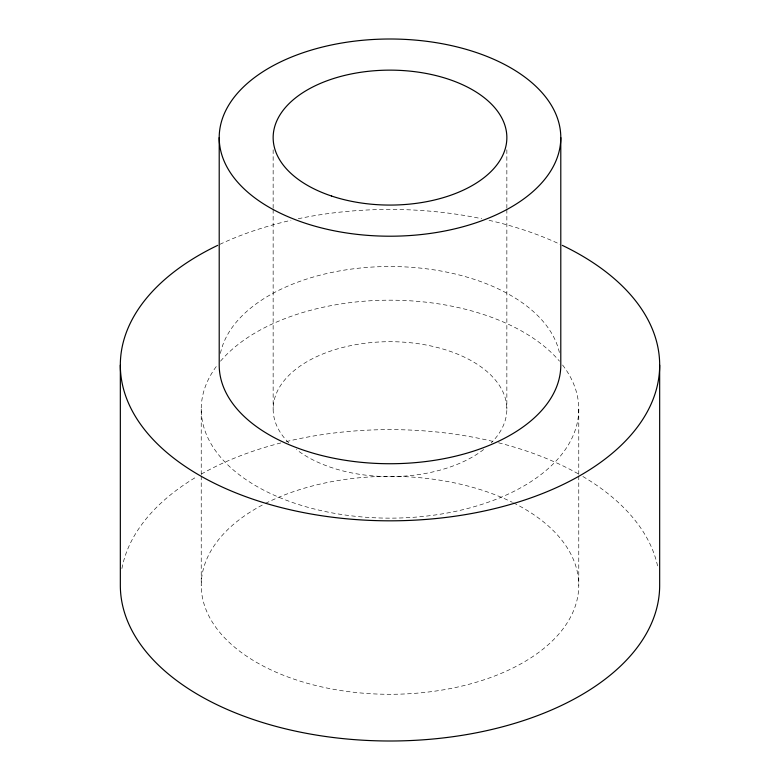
<?xml version="1.0" encoding="UTF-8"?>
<svg xmlns="http://www.w3.org/2000/svg" width="780" height="780" viewBox="0 0 780 780"><rect width="100%" height="100%" fill="white"/><g stroke="black" fill="none" stroke-linecap="round" stroke-linejoin="round"><path stroke-width="0.58" stroke-dasharray="3.9 2.92" d="M578.77 409.159L578.77 474.767M578.77 475.976L578.77 585.312M506.854 149.78L506.854 208.231M506.854 209.45L506.854 409.159M273.146 149.78L273.146 208.231M273.146 209.45L273.146 409.159M201.23 409.159L201.23 474.767M201.23 475.976L201.23 585.312M288.805 442.894A116.854 67.47 0 0 1 390 341.698A116.854 67.47 0 0 1 491.195 442.894M483.639 449.524A116.854 67.47 0 0 1 296.361 449.524M121.894 568.581A269.665 155.688 0 0 1 197.135 476.492M201.269 474.103A269.665 155.688 0 0 1 281.463 442.786M286.211 441.616A269.665 155.688 0 0 1 493.789 441.616M498.537 442.786A269.665 155.688 0 0 1 580.681 475.215M582.865 476.492A269.665 155.688 0 0 1 658.106 568.581M513.464 502.866A188.77 108.986 0 0 1 527.29 660.104A188.77 108.986 0 0 1 254.611 661.255A188.77 108.986 0 0 1 264.469 503.919M265.502 503.392A188.77 108.986 0 0 1 512.421 502.349M562.585 365.011A188.77 108.986 0 0 1 390 518.144A188.77 108.986 0 0 1 217.415 365.011M220.525 361.169A188.77 108.986 0 0 1 390 300.183A188.77 108.986 0 0 1 559.475 361.169M220.418 353.428A170.791 98.602 0 0 1 390 266.526A170.791 98.602 0 0 1 559.582 353.428M219.833 244.345A269.665 155.688 0 0 1 290.989 220.311M298.233 218.732A269.665 155.688 0 0 1 481.767 218.732M489.011 220.311A269.665 155.688 0 0 1 560.167 244.345"/><path stroke-width="1.17" d="M659.666 365.128L659.666 585.312A269.665 155.688 0 0 1 390 741A269.665 155.688 0 0 1 120.335 585.312L120.335 365.128M560.791 137.602A170.791 98.602 0 0 1 304.61 223.002A170.791 98.602 0 0 1 304.61 52.211A170.791 98.602 0 0 1 560.791 137.602L560.791 365.128A170.791 98.602 0 0 1 390 463.729A170.791 98.602 0 0 1 219.209 365.128L219.209 137.602M562.322 245.368A269.665 155.688 0 0 1 586.453 471.783A269.665 155.688 0 0 1 193.547 471.783A269.665 155.688 0 0 1 217.678 245.368M331.568 196.034A116.854 67.47 0 0 0 506.854 137.602A116.854 67.47 0 0 0 331.568 79.18A116.854 67.47 0 0 0 331.568 196.034"/></g></svg>
